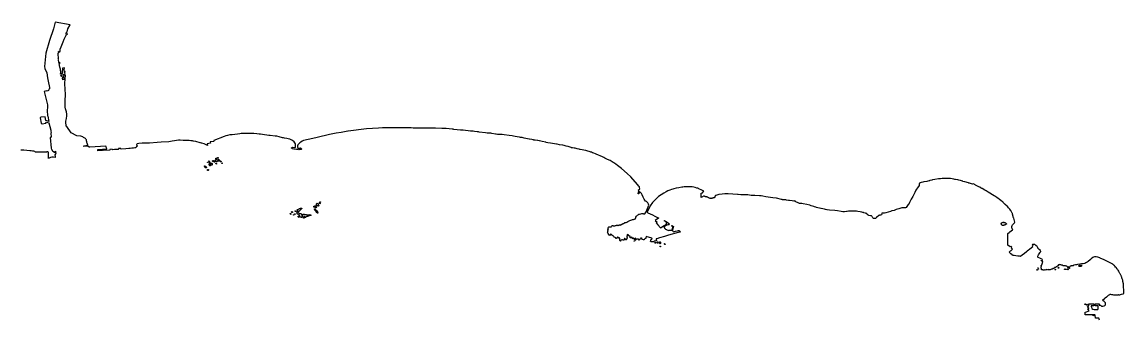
# Model space of a CAD drawing. Header units: inches. Extents: x 139.14 to 140.39, y 34.9 to 35.86.
# Drawn here: x 139.3614 to 139.5736, y 35.2823 to 35.3395 of the extents above; entities that cross this region are included whole.
import ezdxf

# ---------------------------------------------------------------- set-up
doc = ezdxf.new("R2010")
doc.units = ezdxf.units.IN
doc.header["$MEASUREMENT"] = 0

msp = doc.modelspace()

# ---------------------------------------------------------------- linework, layer by layer
for points in [[(139.5689, 35.28208), (139.5688, 35.28247), (139.56876, 35.28247), (139.56813, 35.28245), (139.56812, 35.28247), (139.56807, 35.28301), (139.56802, 35.28307), (139.56761, 35.28308), (139.56656, 35.2831), (139.56647, 35.2831), (139.56616, 35.28311), (139.56616, 35.28357), (139.56624, 35.2836), (139.56693, 35.28387), (139.56669, 35.28426), (139.56685, 35.28432), (139.56687, 35.28434), (139.56662, 35.28471), (139.56681, 35.28482), (139.56684, 35.28487), (139.56683, 35.28518), (139.56697, 35.28519), (139.56746, 35.28519), (139.56776, 35.28518), (139.56782, 35.28517), (139.56782, 35.28493), (139.56782, 35.28481), (139.56759, 35.2848), (139.56727, 35.28479), (139.56729, 35.28473), (139.56734, 35.28453), (139.56744, 35.28428), (139.56763, 35.28417), (139.56785, 35.28412), (139.56827, 35.28413), (139.5686, 35.28414), (139.56862, 35.28426), (139.56867, 35.28472), (139.56868, 35.28484), (139.56847, 35.28484), (139.56807, 35.28484), (139.56804, 35.28484), (139.56804, 35.2851), (139.56805, 35.28517), (139.56871, 35.28518), (139.56885, 35.28517), (139.56885, 35.28504), (139.56885, 35.28497), (139.56892, 35.28496), (139.56907, 35.28494), (139.56924, 35.28481), (139.5693, 35.28476), (139.56937, 35.28474), (139.56957, 35.28478), (139.56983, 35.28482), (139.56992, 35.28485), (139.56996, 35.2849), (139.57006, 35.28499), (139.57005, 35.28508), (139.57007, 35.28519), (139.57007, 35.28536), (139.57006, 35.28539), (139.57, 35.28546), (139.56979, 35.28564), (139.56962, 35.28581), (139.56951, 35.2859), (139.56949, 35.28593), (139.56989, 35.28625), (139.57001, 35.28634), (139.57024, 35.28652), (139.57038, 35.28663), (139.57059, 35.28679), (139.57067, 35.28685), (139.57088, 35.28701), (139.57094, 35.28706), (139.571, 35.28707), (139.57119, 35.28703), (139.57139, 35.28698), (139.57162, 35.28696), (139.57189, 35.28694), (139.57216, 35.28692), (139.57232, 35.28694), (139.57245, 35.28696), (139.57252, 35.28696), (139.57257, 35.28697), (139.57262, 35.28694), (139.5727, 35.28694), (139.5728, 35.28695), (139.57292, 35.28699), (139.57316, 35.28707), (139.57348, 35.28714), (139.57362, 35.28716), (139.57361, 35.28736), (139.57358, 35.2875), (139.57359, 35.28775), (139.57358, 35.28782), (139.57356, 35.2885), (139.57355, 35.28857), (139.57351, 35.28906), (139.57343, 35.28949), (139.57339, 35.28974), (139.5733, 35.29003), (139.57323, 35.2902), (139.57321, 35.29029), (139.57318, 35.29032), (139.57315, 35.29043), (139.57305, 35.29065), (139.57301, 35.29074), (139.57289, 35.29099), (139.57285, 35.29105), (139.57278, 35.2912), (139.57262, 35.29144), (139.5726, 35.29151), (139.57248, 35.29169), (139.5724, 35.29181), (139.57231, 35.29192), (139.57228, 35.29193), (139.57209, 35.29222), (139.57206, 35.29225), (139.57201, 35.29229), (139.57187, 35.29245), (139.57177, 35.29257), (139.57174, 35.2926), (139.57151, 35.2928), (139.57147, 35.29282), (139.57142, 35.29287), (139.57134, 35.29292), (139.57082, 35.29319), (139.57031, 35.29341), (139.57003, 35.29355), (139.56979, 35.29366), (139.56906, 35.294), (139.56897, 35.29403), (139.5688, 35.29412), (139.5686, 35.29419), (139.56827, 35.29428), (139.56811, 35.29428), (139.56792, 35.29424), (139.56772, 35.29418), (139.56759, 35.29411), (139.56728, 35.29384), (139.56711, 35.29369), (139.56674, 35.29335), (139.56654, 35.29321), (139.56628, 35.29307), (139.56605, 35.29297), (139.56578, 35.29291), (139.56547, 35.29288), (139.56514, 35.29283), (139.5647, 35.29277), (139.56445, 35.29274), (139.5643, 35.29272), (139.5639, 35.29267), (139.5639, 35.29257), (139.56382, 35.29251), (139.56369, 35.29249), (139.5636, 35.29253), (139.56354, 35.29249), (139.56346, 35.29249), (139.5634, 35.29252), (139.56331, 35.29238), (139.56322, 35.29237), (139.56319, 35.29232), (139.56312, 35.29225), (139.56304, 35.29223), (139.56299, 35.29225), (139.56294, 35.2923), (139.56283, 35.29229), (139.56275, 35.29233), (139.56266, 35.29241), (139.56263, 35.29248), (139.56247, 35.29246), (139.56236, 35.29255), (139.5623, 35.29254), (139.56227, 35.2925), (139.56215, 35.29251), (139.56207, 35.29254), (139.56197, 35.29253), (139.56189, 35.29255), (139.56184, 35.29257), (139.5618, 35.29259), (139.56177, 35.29262), (139.56169, 35.29262), (139.56158, 35.29266), (139.56143, 35.29274), (139.56136, 35.29272), (139.56125, 35.29273), (139.56127, 35.29277), (139.56111, 35.29271), (139.56105, 35.29271), (139.561, 35.29272), (139.56097, 35.29265), (139.56095, 35.29261), (139.56095, 35.29257), (139.56093, 35.29255), (139.56086, 35.29248), (139.5608, 35.29248), (139.56079, 35.2925), (139.56067, 35.29238), (139.56062, 35.29235), (139.56054, 35.29234), (139.56053, 35.29232), (139.56047, 35.29225), (139.5604, 35.2922), (139.56033, 35.2922), (139.56026, 35.29219), (139.56021, 35.29211), (139.56012, 35.29201), (139.55993, 35.292), (139.55988, 35.29192), (139.55983, 35.29188), (139.55975, 35.29187), (139.55967, 35.29187), (139.55958, 35.29184), (139.5595, 35.29186), (139.55945, 35.29181), (139.5594, 35.29177), (139.55927, 35.29177), (139.5592, 35.29174), (139.55911, 35.29176), (139.55904, 35.2918), (139.55886, 35.29178), (139.55877, 35.29181), (139.55869, 35.29175), (139.55859, 35.29173), (139.55839, 35.2917), (139.55829, 35.29174), (139.55818, 35.29171), (139.55805, 35.29171), (139.55799, 35.29176), (139.55794, 35.29181), (139.5579, 35.29177), (139.55785, 35.29176), (139.5578, 35.29175), (139.55776, 35.29177), (139.55774, 35.29181), (139.55776, 35.29187), (139.55772, 35.29191), (139.55772, 35.29196), (139.55772, 35.29203), (139.55766, 35.29206), (139.55767, 35.29215), (139.55766, 35.29223), (139.55773, 35.29229), (139.55767, 35.29237), (139.55767, 35.2924), (139.55772, 35.29243), (139.55769, 35.29247), (139.55769, 35.29256), (139.55774, 35.29263), (139.55779, 35.29267), (139.55779, 35.29274), (139.5578, 35.29278), (139.55789, 35.29285), (139.55785, 35.29291), (139.55787, 35.293), (139.55793, 35.29305), (139.55791, 35.29308), (139.5579, 35.29318), (139.55796, 35.29325), (139.55795, 35.29329), (139.55795, 35.29335), (139.55798, 35.29339), (139.55786, 35.29349), (139.55791, 35.29361), (139.55786, 35.29365), (139.55787, 35.2937), (139.5579, 35.29377), (139.55767, 35.29388), (139.5574, 35.294), (139.55711, 35.29411), (139.55704, 35.29417), (139.55704, 35.29439), (139.55708, 35.2945), (139.55717, 35.29465), (139.5574, 35.29501), (139.55749, 35.29516), (139.55759, 35.29524), (139.55758, 35.29531), (139.55757, 35.29541), (139.55755, 35.29543), (139.55752, 35.29544), (139.55727, 35.29566), (139.55724, 35.29567), (139.55713, 35.29577), (139.55703, 35.29584), (139.55708, 35.2959), (139.55691, 35.29612), (139.55695, 35.29619), (139.55667, 35.29645), (139.55647, 35.29661), (139.55636, 35.29665), (139.55624, 35.29665), (139.55619, 35.29664), (139.55608, 35.29662), (139.55603, 35.29662), (139.55596, 35.29647), (139.55609, 35.29633), (139.55603, 35.29626), (139.55607, 35.2962), (139.55579, 35.29597), (139.55541, 35.29566), (139.55522, 35.29552), (139.55499, 35.29533), (139.55487, 35.29524), (139.55443, 35.2949), (139.55398, 35.29456), (139.55378, 35.2944), (139.55367, 35.29434), (139.55352, 35.29435), (139.55315, 35.29439), (139.55282, 35.29443), (139.55246, 35.29448), (139.55217, 35.29453), (139.55207, 35.29462), (139.55182, 35.29485), (139.55164, 35.29502), (139.5515, 35.29514), (139.55157, 35.29523), (139.55176, 35.29538), (139.55191, 35.29549), (139.55218, 35.29573), (139.55202, 35.29586), (139.55193, 35.29593), (139.55192, 35.296), (139.55197, 35.29606), (139.55203, 35.29612), (139.55184, 35.29627), (139.5517, 35.29617), (139.55168, 35.29618), (139.55148, 35.29633), (139.55126, 35.29648), (139.55126, 35.29659), (139.55126, 35.29665), (139.55127, 35.29689), (139.55128, 35.29747), (139.55128, 35.29792), (139.55127, 35.29831), (139.55126, 35.29855), (139.55125, 35.29873), (139.55148, 35.29894), (139.55165, 35.29907), (139.55189, 35.29925), (139.55212, 35.29943), (139.55222, 35.29949), (139.55214, 35.29958), (139.5521, 35.29967), (139.55204, 35.29981), (139.55203, 35.29997), (139.55204, 35.3001), (139.5521, 35.30028), (139.55218, 35.30042), (139.55228, 35.30052), (139.55237, 35.30063), (139.55252, 35.30077), (139.55257, 35.30092), (139.55252, 35.3012), (139.55247, 35.30145), (139.5524, 35.30172), (139.55237, 35.30179), (139.55224, 35.30219), (139.55222, 35.30225), (139.55215, 35.3025), (139.55213, 35.30261), (139.55209, 35.30269), (139.55205, 35.30279), (139.55189, 35.30305), (139.55183, 35.30314), (139.55181, 35.30316), (139.55175, 35.30324), (139.55161, 35.3034), (139.55145, 35.3036), (139.55136, 35.30368), (139.55124, 35.30385), (139.55117, 35.30392), (139.55095, 35.30415), (139.55094, 35.30417), (139.55091, 35.3042), (139.55078, 35.30433), (139.55074, 35.30436), (139.55037, 35.30471), (139.55032, 35.30476), (139.54998, 35.30504), (139.54993, 35.30508), (139.54966, 35.30529), (139.54949, 35.30541), (139.54921, 35.30562), (139.5491, 35.30569), (139.54873, 35.30595), (139.54864, 35.306), (139.54747, 35.30671), (139.5471, 35.30693), (139.54693, 35.30703), (139.5468, 35.30709), (139.5463, 35.3074), (139.54621, 35.30744), (139.54611, 35.3075), (139.54608, 35.30751), (139.54584, 35.30765), (139.54577, 35.30767), (139.54505, 35.30808), (139.54498, 35.30814), (139.54484, 35.3082), (139.54468, 35.30828), (139.54442, 35.30827), (139.54425, 35.30829), (139.54384, 35.30842), (139.54375, 35.30845), (139.54368, 35.30847), (139.54296, 35.30868), (139.54261, 35.30879), (139.54258, 35.30881), (139.54254, 35.30881), (139.54216, 35.30893), (139.54179, 35.30902), (139.54165, 35.30906), (139.54116, 35.30916), (139.54105, 35.30917), (139.54086, 35.30921), (139.54018, 35.30933), (139.54, 35.30934), (139.53983, 35.30935), (139.53879, 35.30935), (139.53862, 35.30935), (139.53831, 35.3093), (139.53817, 35.30929), (139.53789, 35.30924), (139.53722, 35.30915), (139.53673, 35.30905), (139.53662, 35.30902), (139.53624, 35.30893), (139.53618, 35.30891), (139.53611, 35.3089), (139.53585, 35.30883), (139.53564, 35.30879), (139.5351, 35.30869), (139.53489, 35.30864), (139.53454, 35.30856), (139.53437, 35.30851), (139.53421, 35.30845), (139.53419, 35.30826), (139.53416, 35.308), (139.53388, 35.30756), (139.53367, 35.30728), (139.53354, 35.30706), (139.53331, 35.30662), (139.53295, 35.3059), (139.53264, 35.30535), (139.53232, 35.30474), (139.53216, 35.30441), (139.53203, 35.3043), (139.53192, 35.30413), (139.53166, 35.30373), (139.53153, 35.30371), (139.53129, 35.3037), (139.53108, 35.30369), (139.53085, 35.30368), (139.53061, 35.30364), (139.53023, 35.30351), (139.52976, 35.30334), (139.52936, 35.3032), (139.52893, 35.30308), (139.52864, 35.30298), (139.52772, 35.30272), (139.52749, 35.30267), (139.52723, 35.30266), (139.52703, 35.30265), (139.52699, 35.30265), (139.52701, 35.30258), (139.52702, 35.30254), (139.52701, 35.30249), (139.52697, 35.30245), (139.52694, 35.30237), (139.52692, 35.30234), (139.52688, 35.30234), (139.52679, 35.3023), (139.52667, 35.30229), (139.52663, 35.30226), (139.52654, 35.30226), (139.52652, 35.30223), (139.52645, 35.30222), (139.52631, 35.30223), (139.52631, 35.3022), (139.52625, 35.30212), (139.52621, 35.3021), (139.52618, 35.30209), (139.52618, 35.30203), (139.52604, 35.30195), (139.52604, 35.30192), (139.52595, 35.30188), (139.52594, 35.30185), (139.5259, 35.30183), (139.52589, 35.30178), (139.52581, 35.30165), (139.52576, 35.30162), (139.52568, 35.30161), (139.52554, 35.30162), (139.5254, 35.30164), (139.52524, 35.30176), (139.52516, 35.30187), (139.52511, 35.30197), (139.52505, 35.30207), (139.52498, 35.30212), (139.52478, 35.30216), (139.52447, 35.30223), (139.52436, 35.30227), (139.52415, 35.30242), (139.52411, 35.3026), (139.52395, 35.30261), (139.52381, 35.30263), (139.52374, 35.30263), (139.52353, 35.30272), (139.52343, 35.30277), (139.52332, 35.30281), (139.52313, 35.30286), (139.5228, 35.30293), (139.52237, 35.30299), (139.52207, 35.30303), (139.52175, 35.30305), (139.52125, 35.30307), (139.52086, 35.30304), (139.52053, 35.30302), (139.5203, 35.30299), (139.52017, 35.30299), (139.51977, 35.30294), (139.5195, 35.30294), (139.51915, 35.30299), (139.51841, 35.30314), (139.51795, 35.30318), (139.51688, 35.30323), (139.51647, 35.30331), (139.51641, 35.30331), (139.51613, 35.30336), (139.51592, 35.3034), (139.51532, 35.30354), (139.51521, 35.30357), (139.51442, 35.30378), (139.51429, 35.30382), (139.51401, 35.30389), (139.51388, 35.30393), (139.5136, 35.30401), (139.51337, 35.3041), (139.51326, 35.30415), (139.51309, 35.30422), (139.51252, 35.30436), (139.51181, 35.30448), (139.51159, 35.30451), (139.5114, 35.30453), (139.51113, 35.30455), (139.51085, 35.30464), (139.51042, 35.30484), (139.51033, 35.30489), (139.51031, 35.30493), (139.5103, 35.30498), (139.5103, 35.30502), (139.51025, 35.30503), (139.51021, 35.30504), (139.51022, 35.30501), (139.51021, 35.30497), (139.51019, 35.30494), (139.5101, 35.30495), (139.51005, 35.30495), (139.50973, 35.30502), (139.50918, 35.30511), (139.50903, 35.30512), (139.50865, 35.30518), (139.50848, 35.3052), (139.50822, 35.30524), (139.50782, 35.30526), (139.50776, 35.30527), (139.50765, 35.30528), (139.50672, 35.30552), (139.50596, 35.30563), (139.50554, 35.30565), (139.50467, 35.30582), (139.50403, 35.30592), (139.50376, 35.30597), (139.5034, 35.306), (139.50255, 35.30605), (139.50181, 35.30609), (139.50115, 35.30616), (139.50106, 35.30618), (139.50072, 35.3062), (139.50021, 35.30622), (139.49983, 35.30622), (139.49931, 35.30624), (139.49916, 35.30624), (139.4983, 35.30629), (139.49741, 35.30636), (139.4968, 35.30636), (139.49672, 35.30637), (139.49624, 35.30631), (139.4956, 35.30625), (139.49499, 35.30607), (139.49493, 35.30606), (139.49489, 35.30602), (139.49481, 35.30583), (139.49479, 35.30571), (139.49478, 35.30568), (139.49472, 35.30564), (139.49465, 35.30563), (139.49455, 35.30562), (139.4945, 35.30559), (139.49441, 35.30558), (139.49437, 35.30556), (139.49433, 35.30555), (139.49427, 35.30554), (139.49422, 35.30551), (139.49416, 35.30551), (139.49411, 35.30553), (139.49405, 35.30553), (139.49396, 35.30551), (139.49389, 35.30551), (139.49379, 35.30558), (139.49363, 35.30563), (139.49354, 35.30564), (139.49346, 35.30573), (139.49338, 35.30573), (139.49333, 35.30575), (139.49329, 35.30578), (139.49321, 35.30578), (139.49317, 35.3058), (139.49312, 35.30583), (139.49304, 35.30582), (139.49299, 35.30581), (139.49293, 35.30587), (139.49288, 35.30588), (139.49279, 35.30591), (139.49273, 35.306), (139.49232, 35.30572), (139.49216, 35.3057), (139.49217, 35.30603), (139.49218, 35.30653), (139.49247, 35.30655), (139.49263, 35.30684), (139.49267, 35.30692), (139.49233, 35.30707), (139.49176, 35.30732), (139.49164, 35.3074), (139.49151, 35.3075), (139.49137, 35.3075), (139.49104, 35.30759), (139.49079, 35.30765), (139.49046, 35.3077), (139.49014, 35.30774), (139.48945, 35.30774), (139.48893, 35.3077), (139.48867, 35.30767), (139.48861, 35.30766), (139.48843, 35.30764), (139.48787, 35.30756), (139.48734, 35.30745), (139.48689, 35.30735), (139.48673, 35.3073), (139.48649, 35.30723), (139.48614, 35.30711), (139.48575, 35.30694), (139.48541, 35.30677), (139.48498, 35.30652), (139.4845, 35.30621), (139.48398, 35.30584), (139.48353, 35.30545), (139.48317, 35.30509), (139.48281, 35.30469), (139.48234, 35.30409), (139.48227, 35.30394), (139.48192, 35.30312), (139.48181, 35.30285), (139.48183, 35.3028), (139.48187, 35.30279), (139.48192, 35.30275), (139.4828, 35.30231), (139.48324, 35.30208), (139.48363, 35.3019), (139.48394, 35.30174), (139.48399, 35.30172), (139.48333, 35.30127), (139.48368, 35.3009), (139.48351, 35.3008), (139.48386, 35.30041), (139.48437, 35.29984), (139.48505, 35.30026), (139.48549, 35.30054), (139.48551, 35.30085), (139.48549, 35.3009), (139.48506, 35.3012), (139.48513, 35.30126), (139.48531, 35.30113), (139.48561, 35.30092), (139.4859, 35.30073), (139.48603, 35.3006), (139.48607, 35.30052), (139.48605, 35.30047), (139.48598, 35.30043), (139.48585, 35.30043), (139.48575, 35.30042), (139.48558, 35.30036), (139.48532, 35.3002), (139.48497, 35.29997), (139.48516, 35.29973), (139.48529, 35.2996), (139.48548, 35.29949), (139.48558, 35.29943), (139.48597, 35.29932), (139.48598, 35.29941), (139.48614, 35.2994), (139.48636, 35.29939), (139.48651, 35.29941), (139.48657, 35.29943), (139.48665, 35.29972), (139.48673, 35.29999), (139.48674, 35.30003), (139.4867, 35.30006), (139.4865, 35.30022), (139.48658, 35.3003), (139.48673, 35.30017), (139.48686, 35.30007), (139.48681, 35.29992), (139.48674, 35.29965), (139.48667, 35.29945), (139.48669, 35.29931), (139.48674, 35.29922), (139.48684, 35.29906), (139.48724, 35.29917), (139.48763, 35.29929), (139.48783, 35.29935), (139.48792, 35.29934), (139.48797, 35.29926), (139.48799, 35.29923), (139.48804, 35.29915), (139.4881, 35.29915), (139.48814, 35.29911), (139.48815, 35.29904), (139.48811, 35.299), (139.48802, 35.29897), (139.48799, 35.29897), (139.48793, 35.29903), (139.48775, 35.29896), (139.48591, 35.29841), (139.48514, 35.29818), (139.48415, 35.2979), (139.48364, 35.29773), (139.4835, 35.2977), (139.48351, 35.29764), (139.48354, 35.29759), (139.48356, 35.29748), (139.48358, 35.29741), (139.48333, 35.29725), (139.48315, 35.29724), (139.48302, 35.29717), (139.48279, 35.29715), (139.48277, 35.29717), (139.48254, 35.29717), (139.4825, 35.29718), (139.48245, 35.29722), (139.48245, 35.29725), (139.4825, 35.29735), (139.48247, 35.29747), (139.4825, 35.29754), (139.48263, 35.29763), (139.48265, 35.29766), (139.48272, 35.29777), (139.48272, 35.29781), (139.48268, 35.29784), (139.48161, 35.29817), (139.48162, 35.29809), (139.48159, 35.29805), (139.48152, 35.29794), (139.48151, 35.2978), (139.48148, 35.29778), (139.48141, 35.29777), (139.4814, 35.29772), (139.48131, 35.29769), (139.48124, 35.29765), (139.48123, 35.29758), (139.48121, 35.29754), (139.48109, 35.29755), (139.48095, 35.29761), (139.48091, 35.29761), (139.4809, 35.29758), (139.48082, 35.29758), (139.48079, 35.29761), (139.48077, 35.29767), (139.48071, 35.29776), (139.48071, 35.29779), (139.48074, 35.29782), (139.48071, 35.29789), (139.48067, 35.29791), (139.48063, 35.29787), (139.48059, 35.29786), (139.48051, 35.29788), (139.48051, 35.29783), (139.48045, 35.29775), (139.48039, 35.29767), (139.4804, 35.29761), (139.4803, 35.29754), (139.48022, 35.29747), (139.48011, 35.29768), (139.48004, 35.29763), (139.47995, 35.29768), (139.47976, 35.2977), (139.47971, 35.29763), (139.47968, 35.29757), (139.47953, 35.29746), (139.47944, 35.29744), (139.47942, 35.29747), (139.47953, 35.29767), (139.47956, 35.2978), (139.47954, 35.29784), (139.47949, 35.29785), (139.47944, 35.29783), (139.47941, 35.2978), (139.47941, 35.29771), (139.47924, 35.29765), (139.47922, 35.2977), (139.47921, 35.29778), (139.47915, 35.29782), (139.47908, 35.29785), (139.47906, 35.2978), (139.47901, 35.29775), (139.47897, 35.29778), (139.47891, 35.29782), (139.4789, 35.29789), (139.47893, 35.29791), (139.47893, 35.29794), (139.47884, 35.29801), (139.47879, 35.29803), (139.47874, 35.29794), (139.47856, 35.29789), (139.47853, 35.29793), (139.47852, 35.29812), (139.47848, 35.29815), (139.47848, 35.29823), (139.47847, 35.29824), (139.47835, 35.29822), (139.47827, 35.29828), (139.47827, 35.29833), (139.47823, 35.29841), (139.47813, 35.29848), (139.47802, 35.29857), (139.47797, 35.29858), (139.47796, 35.29852), (139.47793, 35.29846), (139.47794, 35.29841), (139.47793, 35.29832), (139.47789, 35.29822), (139.47789, 35.29815), (139.47793, 35.29812), (139.47793, 35.29809), (139.47792, 35.29803), (139.47788, 35.29797), (139.47788, 35.29795), (139.47791, 35.29789), (139.47785, 35.29771), (139.47781, 35.2977), (139.47781, 35.29757), (139.47774, 35.29751), (139.47769, 35.2975), (139.47764, 35.29754), (139.47759, 35.2976), (139.47759, 35.29765), (139.47754, 35.29772), (139.47745, 35.2978), (139.4774, 35.2978), (139.47735, 35.29764), (139.47736, 35.29752), (139.47731, 35.29746), (139.47728, 35.29743), (139.47722, 35.29744), (139.47717, 35.29746), (139.47708, 35.29755), (139.47703, 35.2976), (139.47699, 35.29752), (139.47697, 35.29749), (139.47687, 35.2976), (139.47684, 35.29758), (139.47684, 35.29752), (139.47679, 35.2974), (139.47675, 35.2974), (139.4767, 35.29742), (139.47666, 35.29741), (139.47666, 35.29737), (139.47668, 35.29732), (139.47665, 35.29729), (139.47662, 35.29729), (139.47661, 35.29731), (139.47657, 35.29735), (139.47651, 35.2974), (139.47651, 35.29751), (139.47648, 35.29756), (139.47649, 35.29761), (139.47649, 35.29779), (139.47644, 35.29786), (139.47646, 35.29793), (139.47642, 35.29797), (139.47637, 35.29799), (139.47635, 35.29791), (139.47632, 35.29787), (139.47628, 35.29787), (139.47623, 35.29796), (139.4762, 35.29799), (139.4761, 35.29801), (139.47604, 35.29801), (139.47603, 35.29795), (139.47598, 35.2979), (139.4759, 35.29786), (139.4759, 35.29777), (139.47576, 35.2978), (139.47572, 35.29789), (139.47568, 35.29792), (139.47561, 35.298), (139.4755, 35.29802), (139.47545, 35.29804), (139.47538, 35.29808), (139.47529, 35.29822), (139.47521, 35.29827), (139.47514, 35.29832), (139.47506, 35.29836), (139.47503, 35.2984), (139.47502, 35.29844), (139.47486, 35.29856), (139.47467, 35.2986), (139.47463, 35.29858), (139.47463, 35.29844), (139.47458, 35.29838), (139.47453, 35.2984), (139.47441, 35.29844), (139.4744, 35.29853), (139.47436, 35.29854), (139.47434, 35.29859), (139.4743, 35.29862), (139.47431, 35.2987), (139.4742, 35.29883), (139.47415, 35.29888), (139.47421, 35.29901), (139.47421, 35.29922), (139.47425, 35.29928), (139.47427, 35.29931), (139.47424, 35.29935), (139.47421, 35.29935), (139.47421, 35.29945), (139.47427, 35.2995), (139.47431, 35.29956), (139.47426, 35.29955), (139.47423, 35.29961), (139.47427, 35.29977), (139.4743, 35.29977), (139.47432, 35.29983), (139.4743, 35.29985), (139.47435, 35.29997), (139.47438, 35.3), (139.47456, 35.3), (139.4746, 35.29999), (139.47465, 35.3), (139.47486, 35.29999), (139.47487, 35.30003), (139.47488, 35.30012), (139.47498, 35.3002), (139.47504, 35.30021), (139.4751, 35.30028), (139.47521, 35.30028), (139.47525, 35.30025), (139.47536, 35.30019), (139.47546, 35.30021), (139.47557, 35.3002), (139.47566, 35.30026), (139.47573, 35.30027), (139.4758, 35.3003), (139.47585, 35.30037), (139.47601, 35.30037), (139.47607, 35.30034), (139.4761, 35.30031), (139.47617, 35.30029), (139.47628, 35.30032), (139.47637, 35.30036), (139.47638, 35.30041), (139.47641, 35.30044), (139.47646, 35.30044), (139.47654, 35.3004), (139.47657, 35.30038), (139.47676, 35.3005), (139.4768, 35.30051), (139.47683, 35.30052), (139.47687, 35.3005), (139.477, 35.30062), (139.47708, 35.30063), (139.47712, 35.30065), (139.47722, 35.30065), (139.47739, 35.30082), (139.47751, 35.30087), (139.47772, 35.30087), (139.47785, 35.3009), (139.47803, 35.30105), (139.47806, 35.30108), (139.47846, 35.30125), (139.47881, 35.30135), (139.47895, 35.30141), (139.47917, 35.30146), (139.47927, 35.30149), (139.47936, 35.30153), (139.47953, 35.30157), (139.47953, 35.30157), (139.47956, 35.30167), (139.47958, 35.30178), (139.47962, 35.3019), (139.47974, 35.3021), (139.4798, 35.30218), (139.47984, 35.3022), (139.47994, 35.3023), (139.48004, 35.30236), (139.48018, 35.30245), (139.48032, 35.3025), (139.48054, 35.30256), (139.48077, 35.30259), (139.481, 35.30258), (139.48108, 35.30255), (139.48132, 35.30254), (139.48156, 35.3029), (139.48213, 35.30419), (139.48206, 35.30438), (139.48188, 35.30465), (139.48184, 35.3047), (139.48163, 35.30489), (139.48146, 35.30494), (139.48122, 35.30537), (139.48102, 35.30574), (139.48083, 35.30617), (139.48066, 35.30647), (139.48051, 35.30667), (139.48031, 35.30681), (139.48019, 35.30638), (139.48005, 35.30639), (139.48019, 35.30695), (139.48008, 35.30709), (139.48036, 35.30737), (139.48033, 35.30761), (139.48029, 35.30771), (139.48016, 35.30788), (139.4799, 35.3082), (139.47862, 35.30967), (139.47792, 35.3103), (139.47684, 35.31127), (139.47605, 35.31184), (139.47572, 35.31207), (139.47535, 35.31233), (139.47522, 35.31242), (139.47521, 35.31242), (139.47465, 35.31278), (139.47414, 35.31302), (139.47402, 35.31309), (139.47362, 35.31328), (139.47343, 35.31336), (139.47318, 35.31349), (139.47199, 35.31405), (139.47197, 35.31405), (139.47183, 35.3141), (139.47149, 35.31422), (139.47123, 35.31431), (139.47103, 35.31438), (139.4709, 35.31443), (139.47079, 35.31447), (139.47059, 35.31454), (139.47037, 35.3146), (139.47035, 35.3146), (139.46995, 35.31472), (139.46888, 35.31493), (139.46882, 35.31495), (139.46869, 35.31498), (139.46829, 35.31507), (139.46789, 35.31515), (139.46775, 35.31517), (139.4674, 35.31521), (139.46723, 35.31525), (139.46713, 35.31529), (139.46696, 35.31535), (139.46657, 35.31549), (139.46618, 35.31559), (139.46577, 35.3157), (139.46556, 35.31574), (139.4655, 35.31574), (139.46491, 35.31582), (139.46443, 35.31592), (139.46434, 35.31593), (139.46394, 35.31602), (139.46319, 35.31612), (139.46265, 35.31622), (139.46232, 35.3163), (139.46227, 35.31631), (139.46158, 35.31648), (139.46103, 35.31657), (139.46101, 35.31658), (139.4607, 35.31663), (139.46066, 35.31663), (139.46021, 35.3167), (139.45991, 35.31675), (139.45991, 35.31675), (139.45989, 35.31676), (139.45986, 35.31676), (139.45958, 35.31683), (139.45914, 35.31693), (139.45904, 35.31694), (139.45811, 35.31713), (139.45771, 35.3172), (139.45765, 35.31721), (139.45761, 35.31721), (139.45751, 35.31723), (139.45738, 35.31725), (139.45722, 35.31729), (139.45716, 35.3173), (139.45638, 35.31745), (139.45602, 35.31751), (139.4558, 35.31753), (139.4552, 35.31761), (139.45425, 35.31775), (139.45384, 35.3178), (139.45359, 35.31782), (139.45295, 35.31783), (139.45273, 35.31785), (139.45257, 35.31787), (139.45186, 35.31802), (139.45164, 35.31804), (139.45096, 35.31809), (139.45062, 35.31812), (139.44941, 35.31829), (139.44929, 35.3183), (139.44918, 35.31832), (139.44903, 35.31834), (139.44903, 35.31834), (139.44851, 35.31841), (139.44829, 35.31842), (139.44782, 35.31848), (139.44775, 35.31848), (139.44634, 35.31864), (139.44586, 35.31867), (139.44457, 35.3188), (139.44442, 35.31881), (139.44425, 35.31882), (139.44309, 35.31894), (139.44286, 35.31895), (139.44261, 35.31898), (139.44224, 35.31899), (139.44101, 35.31901), (139.43955, 35.31901), (139.43951, 35.31901), (139.438, 35.31903), (139.43671, 35.31904), (139.43634, 35.31907), (139.43613, 35.31908), (139.4352, 35.31908), (139.43418, 35.31909), (139.43155, 35.31909), (139.43123, 35.31908), (139.43083, 35.31908), (139.43002, 35.31903), (139.42773, 35.31888), (139.42417, 35.31844), (139.4241, 35.31843), (139.42283, 35.31822), (139.42188, 35.31805), (139.42061, 35.31779), (139.4182, 35.31724), (139.41679, 35.31694), (139.41616, 35.3168), (139.41588, 35.31672), (139.41561, 35.31663), (139.41534, 35.31651), (139.41508, 35.31635), (139.41488, 35.3162), (139.41468, 35.31603), (139.41458, 35.31591), (139.41451, 35.3158), (139.41446, 35.31563), (139.41445, 35.3154), (139.41448, 35.31523), (139.41449, 35.3152), (139.41462, 35.31518), (139.41475, 35.31517), (139.41485, 35.3152), (139.41502, 35.31522), (139.41517, 35.3151), (139.41523, 35.31505), (139.41518, 35.31499), (139.41513, 35.31495), (139.41499, 35.31492), (139.41489, 35.31489), (139.41471, 35.31488), (139.4145, 35.3149), (139.41421, 35.31493), (139.41391, 35.31496), (139.4137, 35.315), (139.4135, 35.31505), (139.41338, 35.3151), (139.41326, 35.31518), (139.41326, 35.31521), (139.4133, 35.31527), (139.41339, 35.31532), (139.41356, 35.31537), (139.41403, 35.31528), (139.41405, 35.3159), (139.41403, 35.31604), (139.41393, 35.31623), (139.41382, 35.31637), (139.4135, 35.31663), (139.41332, 35.31674), (139.41294, 35.31691), (139.41291, 35.31692), (139.41235, 35.31703), (139.4119, 35.31711), (139.41172, 35.31715), (139.41153, 35.31718), (139.41087, 35.31734), (139.41045, 35.31746), (139.41016, 35.31752), (139.40915, 35.31762), (139.40894, 35.31764), (139.40854, 35.31768), (139.40805, 35.31773), (139.40732, 35.31785), (139.40705, 35.31788), (139.4066, 35.31795), (139.40602, 35.318), (139.40499, 35.31801), (139.40455, 35.31803), (139.404, 35.31803), (139.40389, 35.31802), (139.40379, 35.31801), (139.40356, 35.31798), (139.40334, 35.31795), (139.40286, 35.31787), (139.40183, 35.31776), (139.40141, 35.31772), (139.40098, 35.31762), (139.40063, 35.31754), (139.40033, 35.31742), (139.39833, 35.31665), (139.39832, 35.3165), (139.39825, 35.31649), (139.39763, 35.3164), (139.39766, 35.31616), (139.39701, 35.31602), (139.39709, 35.31571), (139.39657, 35.31594), (139.39643, 35.31599), (139.39599, 35.31617), (139.39592, 35.31617), (139.39575, 35.31623), (139.39571, 35.31623), (139.39488, 35.31644), (139.39443, 35.31652), (139.39433, 35.31653), (139.39418, 35.31656), (139.39418, 35.31656), (139.39411, 35.31656), (139.39397, 35.31659), (139.39391, 35.31659), (139.39358, 35.31663), (139.39285, 35.31665), (139.39238, 35.31665), (139.39186, 35.3167), (139.39149, 35.31672), (139.39075, 35.31659), (139.39031, 35.3165), (139.38962, 35.31641), (139.38817, 35.31634), (139.38738, 35.31628), (139.38591, 35.31617), (139.38556, 35.31616), (139.38449, 35.31613), (139.38386, 35.31606), (139.38356, 35.316), (139.38342, 35.31587), (139.38348, 35.31567), (139.38364, 35.31556), (139.38345, 35.31544), (139.38335, 35.31534), (139.38322, 35.31527), (139.38307, 35.31521), (139.38283, 35.31519), (139.38251, 35.31516), (139.38223, 35.31513), (139.38194, 35.3151), (139.38139, 35.31505), (139.38049, 35.31499), (139.38042, 35.31505), (139.38039, 35.31514), (139.37993, 35.31511), (139.37993, 35.31497), (139.3799, 35.31493), (139.37958, 35.31492), (139.3792, 35.31489), (139.37877, 35.31487), (139.37875, 35.3149), (139.37875, 35.31498), (139.37831, 35.31495), (139.37829, 35.3148), (139.37708, 35.31473), (139.37708, 35.31487), (139.37686, 35.31485), (139.37689, 35.31472), (139.376, 35.31468), (139.37599, 35.31495), (139.3777, 35.31508), (139.37751, 35.31558), (139.37441, 35.31535), (139.3744, 35.31539), (139.37432, 35.31539), (139.37408, 35.31555), (139.37406, 35.31558), (139.374, 35.31556), (139.37396, 35.31558), (139.3733, 35.31551), (139.37328, 35.31563), (139.37369, 35.31568), (139.37402, 35.31573), (139.37404, 35.31579), (139.37401, 35.31587), (139.37399, 35.31597), (139.37398, 35.31606), (139.37393, 35.31606), (139.3739, 35.31616), (139.37388, 35.31627), (139.37387, 35.31636), (139.37385, 35.31647), (139.37381, 35.31655), (139.37381, 35.31665), (139.37382, 35.31679), (139.37369, 35.31692), (139.37358, 35.31704), (139.37345, 35.31713), (139.37324, 35.3172), (139.37309, 35.31734), (139.37288, 35.31744), (139.37267, 35.31747), (139.37191, 35.31757), (139.37084, 35.31815), (139.37002, 35.31934), (139.3699, 35.31942), (139.36986, 35.3195), (139.36978, 35.32016), (139.36979, 35.32035), (139.36996, 35.32088), (139.37, 35.32138), (139.37003, 35.32173), (139.36992, 35.32218), (139.36976, 35.32273), (139.36969, 35.32308), (139.36968, 35.32418), (139.36975, 35.32567), (139.36969, 35.32642), (139.36963, 35.32771), (139.36977, 35.32924), (139.36963, 35.32928), (139.36955, 35.32921), (139.36937, 35.32909), (139.36935, 35.3287), (139.36944, 35.32864), (139.36946, 35.3284), (139.36922, 35.32832), (139.36914, 35.32863), (139.36922, 35.32866), (139.36921, 35.32879), (139.36906, 35.32899), (139.3689, 35.32905), (139.36887, 35.32919), (139.36916, 35.32929), (139.36946, 35.3294), (139.36964, 35.3295), (139.36969, 35.32961), (139.36964, 35.32967), (139.3697, 35.32995), (139.3696, 35.32996), (139.36954, 35.32976), (139.36948, 35.33026), (139.36954, 35.33066), (139.36914, 35.33058), (139.3691, 35.32987), (139.36908, 35.32956), (139.36892, 35.32942), (139.36879, 35.32945), (139.36876, 35.32955), (139.36884, 35.3297), (139.36879, 35.3304), (139.36868, 35.3308), (139.36854, 35.33148), (139.36871, 35.33159), (139.36871, 35.33163), (139.36857, 35.33159), (139.36841, 35.33172), (139.36847, 35.33177), (139.36842, 35.3322), (139.36835, 35.33227), (139.36837, 35.33233), (139.36836, 35.33246), (139.3684, 35.33252), (139.36833, 35.3333), (139.36836, 35.33345), (139.36846, 35.33357), (139.36853, 35.33372), (139.36854, 35.33375), (139.36843, 35.33378), (139.36839, 35.33367), (139.36837, 35.33368), (139.36841, 35.33381), (139.36866, 35.33375), (139.36871, 35.33385), (139.36872, 35.33426), (139.36891, 35.33466), (139.36927, 35.33567), (139.36952, 35.33617), (139.36996, 35.33704), (139.37013, 35.3372), (139.36996, 35.33715), (139.36982, 35.33731), (139.37009, 35.33759), (139.37022, 35.33814), (139.37064, 35.33892), (139.36778, 35.33946), (139.36741, 35.33813), (139.36666, 35.33591), (139.36596, 35.33348), (139.36569, 35.33091), (139.36576, 35.33051), (139.36614, 35.32969), (139.36629, 35.32874), (139.36644, 35.3281), (139.36666, 35.32685), (139.36664, 35.32663), (139.36656, 35.32656), (139.36647, 35.32627), (139.36623, 35.32618), (139.3661, 35.32619), (139.36561, 35.3261), (139.36627, 35.32352), (139.36625, 35.32313), (139.36621, 35.32238), (139.36628, 35.32145), (139.36632, 35.32137), (139.36652, 35.32032), (139.36598, 35.3205), (139.36585, 35.32118), (139.3658, 35.32122), (139.36497, 35.32112), (139.3649, 35.32101), (139.36509, 35.31999), (139.36527, 35.31988), (139.36595, 35.31997), (139.36608, 35.32017), (139.36655, 35.32003), (139.36692, 35.31865), (139.36694, 35.31847), (139.36697, 35.31818), (139.36694, 35.31806), (139.367, 35.31727), (139.36682, 35.31724), (139.36698, 35.3152), (139.36705, 35.31493), (139.36707, 35.31493), (139.36709, 35.31489), (139.3672, 35.31479), (139.36721, 35.31477), (139.36716, 35.31476), (139.36722, 35.31469), (139.36733, 35.3146), (139.36764, 35.3144), (139.36768, 35.31439), (139.36773, 35.31438), (139.36776, 35.31435), (139.36778, 35.31434), (139.36777, 35.31454), (139.3678, 35.31458), (139.36784, 35.31454), (139.36786, 35.31418), (139.36782, 35.31409), (139.3677, 35.31389), (139.36773, 35.31355), (139.36775, 35.31336), (139.36741, 35.31344), (139.36714, 35.31345), (139.36689, 35.31338), (139.36661, 35.31323), (139.36647, 35.31322), (139.36644, 35.31324), (139.36645, 35.31338), (139.36645, 35.31375), (139.36645, 35.31411), (139.36645, 35.31438), (139.36641, 35.31438), (139.36636, 35.31441), (139.36636, 35.31446), (139.36633, 35.31448), (139.36632, 35.31449), (139.36615, 35.31449), (139.36613, 35.31446), (139.36613, 35.31441), (139.36561, 35.31441), (139.36496, 35.31441), (139.36439, 35.3144), (139.36394, 35.3144), (139.36388, 35.31441), (139.36386, 35.31454), (139.36381, 35.31456), (139.36362, 35.31458), (139.36356, 35.31459), (139.36353, 35.3146), (139.36337, 35.3146), (139.36311, 35.31464), (139.36296, 35.31465), (139.36287, 35.31467), (139.3623, 35.31473), (139.36174, 35.31478), (139.36154, 35.31479), (139.36114, 35.31479)], [(139.39728, 35.3127), (139.39733, 35.31272), (139.39742, 35.31269), (139.39749, 35.31265), (139.39747, 35.31262), (139.3974, 35.31261), (139.39729, 35.31267), (139.39728, 35.3127)], [(139.39809, 35.31265), (139.39809, 35.31272), (139.39811, 35.31275), (139.39812, 35.31279), (139.39815, 35.31279), (139.3982, 35.3128), (139.39821, 35.31281), (139.39823, 35.31281), (139.39823, 35.31279), (139.39825, 35.31275), (139.39824, 35.31268), (139.3982, 35.31264), (139.39814, 35.31263), (139.39809, 35.31265)], [(139.39837, 35.31266), (139.39839, 35.31271), (139.39846, 35.3127), (139.3985, 35.31268), (139.39852, 35.31265), (139.39854, 35.3126), (139.39856, 35.31257), (139.39855, 35.31255), (139.39852, 35.31253), (139.39848, 35.31252), (139.39845, 35.3125), (139.39841, 35.31251), (139.39838, 35.31261), (139.39837, 35.31262), (139.39839, 35.31263), (139.39837, 35.31266)], [(139.3986, 35.31282), (139.39861, 35.31282), (139.39865, 35.31291), (139.39907, 35.313), (139.39912, 35.313), (139.39918, 35.31302), (139.3992, 35.31303), (139.39926, 35.31302), (139.39931, 35.313), (139.39935, 35.31291), (139.39946, 35.31282), (139.39949, 35.31278), (139.39949, 35.31275), (139.39936, 35.31269), (139.39931, 35.31268), (139.39919, 35.31273), (139.39912, 35.31274), (139.39904, 35.31273), (139.39902, 35.31264), (139.39894, 35.31259), (139.39889, 35.31257), (139.39885, 35.31257), (139.39883, 35.31259), (139.39878, 35.31259), (139.39867, 35.31263), (139.39864, 35.31269), (139.3986, 35.31282)], [(139.39866, 35.3131), (139.39868, 35.31312), (139.39869, 35.31318), (139.39871, 35.31322), (139.39874, 35.31323), (139.39874, 35.31325), (139.3988, 35.31326), (139.39884, 35.31324), (139.39886, 35.31321), (139.39886, 35.31314), (139.39878, 35.31307), (139.39869, 35.31308), (139.39866, 35.3131)], [(139.399, 35.31326), (139.399, 35.31332), (139.39905, 35.31337), (139.39908, 35.3134), (139.39915, 35.31337), (139.39918, 35.31332), (139.39916, 35.31327), (139.39905, 35.31322), (139.399, 35.31326)], [(139.39957, 35.31259), (139.39958, 35.31265), (139.39963, 35.31268), (139.39965, 35.31269), (139.39971, 35.31267), (139.39974, 35.31262), (139.39965, 35.31256), (139.39962, 35.31255), (139.39957, 35.31259)], [(139.39652, 35.31169), (139.39652, 35.31177), (139.39654, 35.3118), (139.3966, 35.31179), (139.39668, 35.31173), (139.39674, 35.31165), (139.39676, 35.31162), (139.39681, 35.31158), (139.39683, 35.31157), (139.39689, 35.31152), (139.39688, 35.31144), (139.39687, 35.31141), (139.39683, 35.3114), (139.39679, 35.31139), (139.39674, 35.31136), (139.39668, 35.31138), (139.39663, 35.31143), (139.3966, 35.31154), (139.39652, 35.31169)], [(139.39707, 35.31247), (139.39709, 35.31249), (139.39716, 35.31248), (139.39718, 35.31245), (139.39725, 35.31242), (139.3972, 35.31239), (139.39714, 35.31239), (139.39708, 35.31244), (139.39707, 35.31247)], [(139.39707, 35.31097), (139.39711, 35.31104), (139.39716, 35.31106), (139.39725, 35.31104), (139.39726, 35.31104), (139.39732, 35.31099), (139.39728, 35.31092), (139.3972, 35.3109), (139.39712, 35.3109), (139.39709, 35.31091), (139.39707, 35.31097)], [(139.39739, 35.31207), (139.39742, 35.31212), (139.39744, 35.31216), (139.39747, 35.31219), (139.39751, 35.31223), (139.39763, 35.31224), (139.39783, 35.3123), (139.39786, 35.3123), (139.39796, 35.31226), (139.39801, 35.31224), (139.39802, 35.31203), (139.39798, 35.31199), (139.39791, 35.31193), (139.39788, 35.31193), (139.39781, 35.31197), (139.3977, 35.31202), (139.39763, 35.31203), (139.39762, 35.31199), (139.39764, 35.31196), (139.39765, 35.3119), (139.39765, 35.31184), (139.3976, 35.3118), (139.39758, 35.31177), (139.39753, 35.31177), (139.39749, 35.31181), (139.39747, 35.31184), (139.39747, 35.31189), (139.39745, 35.31196), (139.39741, 35.312), (139.39739, 35.31207)], [(139.39745, 35.31239), (139.39746, 35.31243), (139.39749, 35.31246), (139.39762, 35.31243), (139.3976, 35.31239), (139.39755, 35.31237), (139.3975, 35.31235), (139.39745, 35.31239)], [(139.39871, 35.31223), (139.39873, 35.31226), (139.39874, 35.31226), (139.39882, 35.31223), (139.39883, 35.31216), (139.39881, 35.31212), (139.39876, 35.31215), (139.39871, 35.31223)], [(139.39986, 35.3123), (139.39986, 35.31234), (139.39987, 35.31234), (139.39997, 35.3123), (139.40001, 35.31227), (139.39994, 35.31221), (139.39989, 35.3122), (139.39989, 35.31224), (139.39986, 35.3123)], [(139.41757, 35.30386), (139.41761, 35.30392), (139.41759, 35.30398), (139.4177, 35.30404), (139.41779, 35.30407), (139.41787, 35.30405), (139.41789, 35.30402), (139.41798, 35.30394), (139.41808, 35.30386), (139.4181, 35.30381), (139.41813, 35.30376), (139.41811, 35.30374), (139.41797, 35.3037), (139.41794, 35.30371), (139.41789, 35.30371), (139.41772, 35.30379), (139.41761, 35.30382), (139.41757, 35.30386)], [(139.41807, 35.30419), (139.41808, 35.30435), (139.41811, 35.30448), (139.41816, 35.30453), (139.41818, 35.30455), (139.4182, 35.30456), (139.4183, 35.30455), (139.41833, 35.30453), (139.41834, 35.30453), (139.4184, 35.30446), (139.41842, 35.30441), (139.41843, 35.30435), (139.41848, 35.30429), (139.41858, 35.30416), (139.41857, 35.30406), (139.41846, 35.30404), (139.41835, 35.30405), (139.41832, 35.30407), (139.41822, 35.3041), (139.41811, 35.30412), (139.4181, 35.30413), (139.41809, 35.30413), (139.41807, 35.30419)], [(139.41862, 35.30473), (139.41864, 35.30477), (139.41869, 35.30481), (139.41877, 35.30484), (139.41881, 35.30487), (139.41888, 35.30486), (139.41884, 35.30478), (139.41883, 35.30474), (139.41884, 35.30467), (139.41879, 35.30458), (139.41879, 35.30451), (139.41876, 35.30447), (139.41874, 35.30448), (139.41872, 35.30454), (139.4187, 35.30457), (139.41866, 35.30462), (139.41864, 35.30466), (139.41862, 35.30473)], [(139.41304, 35.30252), (139.41304, 35.3026), (139.41309, 35.30262), (139.41313, 35.30261), (139.41314, 35.30259), (139.41315, 35.30256), (139.41316, 35.30255), (139.41318, 35.30246), (139.41315, 35.30242), (139.41312, 35.30242), (139.41309, 35.30245), (139.41304, 35.30252)], [(139.41329, 35.30284), (139.41329, 35.30289), (139.41342, 35.30295), (139.4135, 35.30292), (139.41355, 35.30286), (139.41353, 35.30284), (139.41341, 35.30282), (139.41336, 35.30279), (139.41331, 35.30279), (139.41329, 35.30284)], [(139.41365, 35.30235), (139.41366, 35.30238), (139.41368, 35.30238), (139.41371, 35.30237), (139.41379, 35.30228), (139.41377, 35.30226), (139.4137, 35.30226), (139.41367, 35.30229), (139.41365, 35.30235)], [(139.41387, 35.30253), (139.41389, 35.30256), (139.41393, 35.30255), (139.41396, 35.30251), (139.41396, 35.30246), (139.41392, 35.30243), (139.41387, 35.30253)], [(139.41392, 35.30306), (139.41399, 35.30311), (139.41403, 35.30309), (139.4141, 35.30298), (139.41408, 35.30296), (139.41402, 35.30296), (139.41395, 35.30302), (139.41392, 35.30306)], [(139.41431, 35.30291), (139.41434, 35.30296), (139.41445, 35.30295), (139.4146, 35.3028), (139.41467, 35.30266), (139.41473, 35.30259), (139.41482, 35.3026), (139.41487, 35.30261), (139.41497, 35.3026), (139.41505, 35.30259), (139.41505, 35.30258), (139.41517, 35.30253), (139.41519, 35.3025), (139.41522, 35.30239), (139.41528, 35.30229), (139.41528, 35.3022), (139.41528, 35.30215), (139.4153, 35.30204), (139.4153, 35.30198), (139.41528, 35.30192), (139.41528, 35.30183), (139.41526, 35.3018), (139.41523, 35.3018), (139.41517, 35.30183), (139.41514, 35.30184), (139.41511, 35.30186), (139.41502, 35.30192), (139.41494, 35.30196), (139.41491, 35.30198), (139.41486, 35.30201), (139.41486, 35.30209), (139.41488, 35.30211), (139.41487, 35.30217), (139.41484, 35.30222), (139.41482, 35.30224), (139.41479, 35.30225), (139.41468, 35.30228), (139.41456, 35.30242), (139.4144, 35.30251), (139.41439, 35.30256), (139.41437, 35.30279), (139.41432, 35.30287), (139.41431, 35.30291)], [(139.41432, 35.30324), (139.41435, 35.3033), (139.41443, 35.30334), (139.41449, 35.30337), (139.41454, 35.30338), (139.41465, 35.30344), (139.41474, 35.3035), (139.41484, 35.30358), (139.41493, 35.30357), (139.41501, 35.30363), (139.41505, 35.30364), (139.41522, 35.30364), (139.41528, 35.3036), (139.41528, 35.30356), (139.41514, 35.3034), (139.41507, 35.30335), (139.415, 35.30331), (139.41494, 35.30324), (139.41494, 35.30324), (139.41484, 35.30313), (139.41476, 35.30301), (139.41474, 35.303), (139.41462, 35.30299), (139.41457, 35.303), (139.41453, 35.30305), (139.41449, 35.30309), (139.41443, 35.30313), (139.41436, 35.30315), (139.41432, 35.30324)], [(139.41451, 35.30199), (139.41455, 35.30203), (139.41459, 35.30206), (139.41465, 35.30203), (139.41472, 35.30193), (139.4147, 35.30183), (139.41466, 35.30184), (139.41451, 35.30199)], [(139.41548, 35.30221), (139.41548, 35.30231), (139.41549, 35.30234), (139.41549, 35.30238), (139.41552, 35.30247), (139.41559, 35.30248), (139.41562, 35.30249), (139.4157, 35.30248), (139.41579, 35.30243), (139.41581, 35.30243), (139.41592, 35.3024), (139.41595, 35.3024), (139.41612, 35.30239), (139.4162, 35.30236), (139.41636, 35.30237), (139.41642, 35.30237), (139.41648, 35.30234), (139.41655, 35.30235), (139.4166, 35.30237), (139.41681, 35.30238), (139.41688, 35.30237), (139.41704, 35.3023), (139.41704, 35.30225), (139.41702, 35.30222), (139.41693, 35.30221), (139.41687, 35.30221), (139.41666, 35.30216), (139.41663, 35.30212), (139.41656, 35.30216), (139.41651, 35.30215), (139.41647, 35.30211), (139.41647, 35.3021), (139.41646, 35.30206), (139.41644, 35.30204), (139.41639, 35.30204), (139.41626, 35.30203), (139.4162, 35.30202), (139.41604, 35.30189), (139.41599, 35.30182), (139.41597, 35.30181), (139.41591, 35.30183), (139.41589, 35.30195), (139.41586, 35.30203), (139.41585, 35.30204), (139.41583, 35.30206), (139.41576, 35.30205), (139.41572, 35.30202), (139.41572, 35.30179), (139.41572, 35.30172), (139.4157, 35.30167), (139.41561, 35.30167), (139.41558, 35.3017), (139.41557, 35.30173), (139.41557, 35.30184), (139.41553, 35.30193), (139.41548, 35.30221)], [(139.41768, 35.30349), (139.4177, 35.30351), (139.4177, 35.30352), (139.41776, 35.30351), (139.41787, 35.30339), (139.41791, 35.30332), (139.418, 35.30325), (139.41802, 35.30324), (139.41815, 35.30314), (139.41817, 35.30309), (139.41827, 35.30293), (139.41831, 35.30288), (139.41835, 35.30281), (139.41835, 35.30275), (139.41833, 35.30274), (139.41833, 35.30272), (139.41832, 35.30265), (139.41822, 35.30266), (139.4182, 35.30268), (139.41816, 35.30277), (139.41805, 35.30295), (139.41798, 35.30304), (139.41798, 35.30307), (139.41796, 35.3031), (139.41782, 35.30319), (139.41777, 35.30324), (139.41774, 35.30329), (139.41773, 35.30335), (139.41768, 35.30349)], [(139.54998, 35.30068), (139.54999, 35.30074), (139.55002, 35.30075), (139.55005, 35.30083), (139.55013, 35.30083), (139.55016, 35.30087), (139.55028, 35.3009), (139.55034, 35.30089), (139.55037, 35.30088), (139.55041, 35.30089), (139.55042, 35.30091), (139.55053, 35.3009), (139.55057, 35.30088), (139.55065, 35.30089), (139.55071, 35.30089), (139.55076, 35.30086), (139.55075, 35.30079), (139.55077, 35.30077), (139.55084, 35.30074), (139.55089, 35.30069), (139.55091, 35.30066), (139.55095, 35.30063), (139.55097, 35.3006), (139.55099, 35.30058), (139.55097, 35.30055), (139.55096, 35.30054), (139.55089, 35.30052), (139.55088, 35.30051), (139.55084, 35.30045), (139.5508, 35.30043), (139.5507, 35.30041), (139.5507, 35.30038), (139.55063, 35.30033), (139.55051, 35.30032), (139.55044, 35.30028), (139.55035, 35.30029), (139.5503, 35.30029), (139.55022, 35.30027), (139.55018, 35.3003), (139.55016, 35.30031), (139.55014, 35.30033), (139.55013, 35.30037), (139.55009, 35.30039), (139.55005, 35.30044), (139.55, 35.30054), (139.55, 35.30064), (139.54998, 35.30068)], [(139.47923, 35.29734), (139.4793, 35.29735), (139.47931, 35.29734), (139.47932, 35.29731), (139.47934, 35.2973), (139.47933, 35.29727), (139.47932, 35.29726), (139.4793, 35.29726), (139.47928, 35.29725), (139.47925, 35.29727), (139.47924, 35.29732), (139.47923, 35.29734)], [(139.48329, 35.29692), (139.48329, 35.29699), (139.4834, 35.29704), (139.48344, 35.29703), (139.48347, 35.29698), (139.48345, 35.29693), (139.4834, 35.29689), (139.48333, 35.29689), (139.48329, 35.29692)], [(139.4837, 35.2971), (139.48374, 35.29712), (139.48375, 35.29713), (139.4838, 35.29713), (139.48382, 35.29714), (139.48386, 35.29712), (139.48388, 35.29708), (139.48386, 35.297), (139.4839, 35.29694), (139.48384, 35.29682), (139.48375, 35.2969), (139.4837, 35.2971)], [(139.48415, 35.29689), (139.48417, 35.29695), (139.48415, 35.29706), (139.48415, 35.29709), (139.48419, 35.29716), (139.4843, 35.29713), (139.48434, 35.2971), (139.48438, 35.297), (139.48437, 35.29693), (139.48434, 35.2969), (139.48434, 35.29685), (139.48429, 35.29678), (139.48424, 35.29679), (139.48415, 35.29689)], [(139.48424, 35.29626), (139.48426, 35.29631), (139.48428, 35.29633), (139.48433, 35.29632), (139.48436, 35.29627), (139.48434, 35.2962), (139.48431, 35.29615), (139.48427, 35.29616), (139.48426, 35.29619), (139.48426, 35.29624), (139.48424, 35.29626)], [(139.48509, 35.29682), (139.48517, 35.29685), (139.4852, 35.29684), (139.48528, 35.2967), (139.48523, 35.2966), (139.48517, 35.2966), (139.48513, 35.29667), (139.48509, 35.29682)], [(139.55764, 35.29349), (139.55767, 35.29353), (139.55777, 35.29356), (139.5578, 35.29355), (139.55781, 35.29349), (139.55776, 35.29345), (139.55768, 35.29345), (139.55765, 35.29346), (139.55764, 35.29349)], [(139.55683, 35.2917), (139.55684, 35.29173), (139.55693, 35.29179), (139.55696, 35.29178), (139.55697, 35.29176), (139.55696, 35.29172), (139.55695, 35.29169), (139.55687, 35.29168), (139.55683, 35.2917)], [(139.557, 35.29208), (139.557, 35.29212), (139.557, 35.29213), (139.557, 35.29214), (139.55701, 35.29214), (139.55702, 35.29215), (139.55703, 35.29215), (139.55706, 35.29215), (139.55708, 35.29214), (139.55709, 35.29213), (139.55709, 35.2921), (139.55709, 35.29209), (139.55708, 35.29208), (139.55708, 35.29207), (139.55706, 35.29207), (139.55705, 35.29206), (139.55704, 35.29206), (139.55702, 35.29206), (139.55702, 35.29206), (139.55701, 35.29207), (139.557, 35.29207), (139.557, 35.29208), (139.557, 35.29208)], [(139.55705, 35.29194), (139.55705, 35.29194), (139.55706, 35.29195), (139.55706, 35.29196), (139.55707, 35.29196), (139.55708, 35.29197), (139.55709, 35.29197), (139.55713, 35.29197), (139.55713, 35.29196), (139.55714, 35.29195), (139.55714, 35.29189), (139.55712, 35.29189), (139.55711, 35.29189), (139.5571, 35.29189), (139.55709, 35.29189), (139.55708, 35.29189), (139.55705, 35.29192), (139.55705, 35.29193), (139.55705, 35.29194)], [(139.56033, 35.29176), (139.56035, 35.29183), (139.56039, 35.29185), (139.56046, 35.29184), (139.56047, 35.2918), (139.56039, 35.29173), (139.56034, 35.29173), (139.56033, 35.29176)], [(139.56093, 35.29215), (139.56095, 35.29218), (139.561, 35.2922), (139.56107, 35.29219), (139.56107, 35.2921), (139.56098, 35.29209), (139.56094, 35.2921), (139.56093, 35.29215)], [(139.56215, 35.29185), (139.56215, 35.29189), (139.5622, 35.29194), (139.56225, 35.29192), (139.56227, 35.29188), (139.56226, 35.29184), (139.56219, 35.2918), (139.56215, 35.29185)], [(139.56235, 35.29186), (139.56239, 35.29188), (139.56245, 35.29189), (139.56252, 35.29189), (139.56255, 35.29187), (139.56255, 35.29181), (139.56252, 35.2918), (139.5624, 35.29179), (139.56236, 35.29181), (139.56235, 35.29186)], [(139.56277, 35.29179), (139.56277, 35.29181), (139.56278, 35.29186), (139.56279, 35.29187), (139.5629, 35.29186), (139.5629, 35.29184), (139.56287, 35.29179), (139.56281, 35.29177), (139.56277, 35.29179)], [(139.56283, 35.2921), (139.56283, 35.2921), (139.56283, 35.29211), (139.56284, 35.29212), (139.56285, 35.29212), (139.56285, 35.29212), (139.56286, 35.29213), (139.56288, 35.29214), (139.56291, 35.29214), (139.56291, 35.29213), (139.56292, 35.29211), (139.5629, 35.29209), (139.56289, 35.29209), (139.56288, 35.29209), (139.56287, 35.29208), (139.56283, 35.29208), (139.56283, 35.29209), (139.56283, 35.2921)], [(139.56305, 35.29201), (139.56305, 35.29212), (139.56308, 35.29212), (139.56312, 35.29211), (139.56315, 35.29208), (139.56315, 35.29205), (139.56312, 35.29202), (139.56309, 35.29201), (139.56305, 35.29201)], [(139.56489, 35.2925), (139.5649, 35.29257), (139.56491, 35.29259), (139.56496, 35.29261), (139.56504, 35.2926), (139.56507, 35.29262), (139.5651, 35.29265), (139.56518, 35.29267), (139.56524, 35.29266), (139.56528, 35.29265), (139.56534, 35.29265), (139.5654, 35.29265), (139.56549, 35.2926), (139.5655, 35.29258), (139.56546, 35.2925), (139.56543, 35.29247), (139.56541, 35.29246), (139.56539, 35.29244), (139.56536, 35.29242), (139.56531, 35.29241), (139.56529, 35.29239), (139.56526, 35.29239), (139.56523, 35.29238), (139.56522, 35.29241), (139.56518, 35.29241), (139.56515, 35.29238), (139.56513, 35.29237), (139.56504, 35.29237), (139.565, 35.29241), (139.56498, 35.29244), (139.56498, 35.29247), (139.56496, 35.29248), (139.56491, 35.29248), (139.56489, 35.2925)], [(139.56609, 35.28511), (139.5661, 35.28514), (139.56617, 35.28518), (139.56621, 35.28517), (139.56622, 35.28511), (139.56619, 35.28508), (139.56616, 35.28507), (139.56611, 35.28508), (139.56609, 35.28511)], [(139.56638, 35.28501), (139.5664, 35.28506), (139.56645, 35.2851), (139.56647, 35.28511), (139.56654, 35.2851), (139.56658, 35.28506), (139.56658, 35.285), (139.56655, 35.28497), (139.56645, 35.28496), (139.56644, 35.28497), (139.5664, 35.28497), (139.56638, 35.28501)], [(139.56766, 35.28292), (139.56768, 35.283), (139.56774, 35.28304), (139.56778, 35.28305), (139.56782, 35.28304), (139.56782, 35.28299), (139.56781, 35.28296), (139.5677, 35.28292), (139.56766, 35.28292)]]:
    msp.add_lwpolyline(points)

doc.saveas('drawing.dxf')
